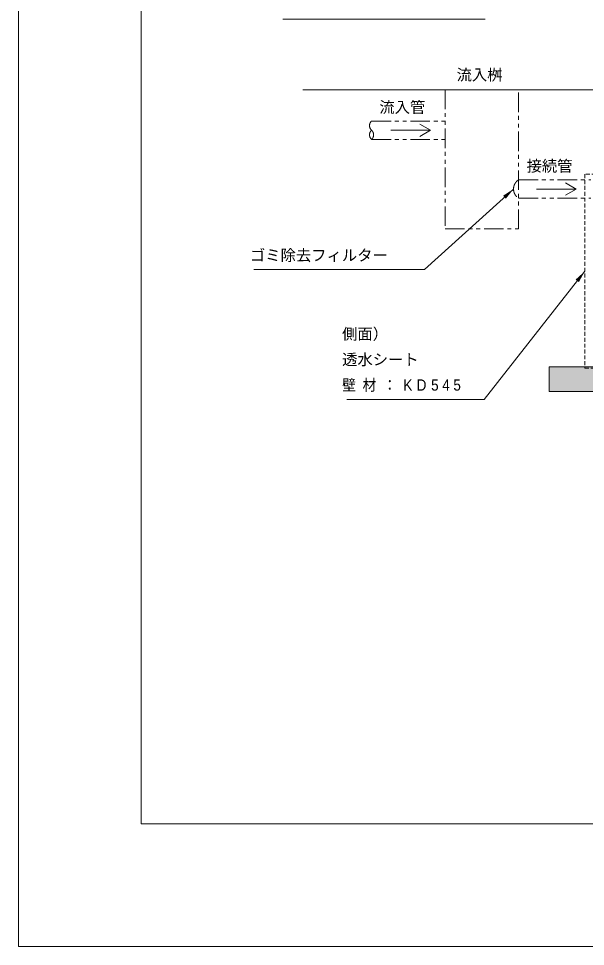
# Model space of a CAD drawing. Units: millimetres, scale not verified. Extents: x 0 to 41050, y -244 to 28700.
# Drawn here: x 0 to 4625, y 0 to 7567 of the extents above; entities that cross this region are included whole.
import ezdxf
from ezdxf.enums import TextEntityAlignment as Align

# ---------------------------------------------------------------- set-up
doc = ezdxf.new("R2010")
doc.units = ezdxf.units.MM
doc.header["$LTSCALE"] = 50
doc.linetypes.add('USER1', pattern=[6.35, 3.175, -0.635, 0.635, -0.635, 0.635, -0.635])
doc.linetypes.add('USER3', pattern=[0.9525, 0.635, -0.3175])
for name, color, linetype, lineweight in [('P02-SSBB補助部材', 41, 'Continuous', 13), ('P03-附帯工事', 7, 'USER1', 15), ('P04-寸法線', 142, 'Continuous', 13), ('P05-文字注釈', 7, 'Continuous', 20), ('V-nasSTD', 7, 'Continuous', 13)]:
    doc.layers.add(name, color=color, linetype=linetype, lineweight=lineweight)
doc.styles.add('標準ベクトル', font='')
doc.styles.get('標準ベクトル').set_extended_font_data('標準ベクトル')

# ---------------------------------------------------------------- blocks, each defined once
blk = doc.blocks.new('filled_arrow')
at = {"color": 0, "linetype": 'Continuous', "lineweight": -2}
blk.add_solid([(7.5, 1.25), (0, 0), (7.5, -1.25)], dxfattribs=at)

msp = doc.modelspace()

# ---------------------------------------------------------------- hatches: boundary and pattern name
at = {"layer": 'P03-附帯工事'}
msp.add_hatch(color=256, dxfattribs=at).paths.add_polyline_path([(5264.6, 4726.42), (4329.94, 4726.42), (4329.94, 4526.42), (5264.6, 4526.42)])

# ---------------------------------------------------------------- linework, layer by layer
at = {"layer": 'P02-SSBB補助部材', "linetype": 'USER3'}
msp.add_lwpolyline([(4619.94, 4716.42), (10089.94, 4716.42), (10089.94, 6296.42), (4619.94, 6296.42)], close=True, dxfattribs=at)
at = {"layer": 'P03-附帯工事', "linetype": 'Continuous', "lineweight": 13}
msp.add_line((13405.33, 6986.42), (2318.34, 6986.42), dxfattribs=at)
at = {"layer": 'P03-附帯工事'}
for p, q in [((2879.94, 6730.93), (3479.94, 6730.93)), ((2879.94, 6580.93), (3479.94, 6580.93)), ((4079.94, 6251.42), (4669.94, 6251.42)), ((4079.94, 6101.42), (4669.94, 6101.42))]:
    msp.add_line(p, q, dxfattribs=at)
msp.add_lwpolyline([(3479.94, 5851.42), (4079.94, 5851.42), (4079.94, 6986.42), (3479.94, 6986.42)], close=True, dxfattribs=at)
at = {"layer": 'P03-附帯工事', "color": 2, "linetype": 'Continuous', "lineweight": 13}
for points in [[(3036.22, 6655.93), (3361.78, 6655.93), (3274.3, 6706.59)], [(3036.22, 6655.93), (3361.78, 6655.93), (3274.3, 6605.27)], [(4224.36, 6176.42), (4549.92, 6176.42), (4462.44, 6227.08)], [(4224.36, 6176.42), (4549.92, 6176.42), (4462.44, 6125.75)]]:
    msp.add_lwpolyline(points, dxfattribs=at)
at = {"layer": 'P03-附帯工事', "linetype": 'Continuous', "lineweight": 13}
msp.add_lwpolyline([(4329.94, 4526.42), (10379.94, 4526.42), (10379.94, 4726.42), (4329.94, 4726.42)], close=True, dxfattribs=at)
at = {"layer": 'P03-附帯工事'}
for centre, radius, start, end in [((2914.08, 6693.43), 50.72, 132.3169, 227.6831), ((2914.08, 6618.43), 50.72, 132.3169, 227.6831), ((2845.79, 6618.43), 50.72, 312.3169, 47.6831), ((4126.51, 6176.42), 88.29, 121.8417, 238.1583)]:
    msp.add_arc(centre, radius, start, end, dxfattribs=at)
at = {"layer": 'P04-寸法線'}
msp.add_lwpolyline([(0, 14850), (21000, 14850), (21000, 0), (0, 0)], close=True, dxfattribs=at)
for points in [[(4038.23, 6176.42), (3310.85, 5519.85), (3210.85, 5519.85), (1919.18, 5519.85)], [(4619.94, 5506.42), (3798.53, 4461.42), (3698.53, 4461.42), (2677.1, 4461.42)]]:
    msp.add_lwpolyline(points, dxfattribs=at)
at = {"layer": 'P05-文字注釈'}
msp.add_line((2156.56, 7562.74), (3806.56, 7562.74), dxfattribs=at)
at = {"layer": 'V-nasSTD'}
for p, q in [((1000, 28700), (1000, 1000)), ((1000, 1000), (41050, 1000))]:
    msp.add_line(p, q, dxfattribs=at)

# ---------------------------------------------------------------- block references
at = {"layer": 'P04-寸法線', "xscale": 13.3, "yscale": 13.3}
for p, rotation in [((4038.23, 6176.42), 222.1), ((4619.94, 5506.42), 231.8)]:
    msp.add_blockref('filled_arrow', p, dxfattribs=dict(at, rotation=rotation))

# ---------------------------------------------------------------- texts
at = {"layer": 'P04-寸法線', "color": 7, "style": '標準ベクトル'}
for s, p in [('ゴミ除去フィルター', (1887.64, 5682.35)), ('側面）', (2639.6, 5040.59)), ('透水シート', (2639.6, 4832.26))]:
    msp.add_text(s, height=91.64, dxfattribs=at).set_placement(p, align=Align.TOP_LEFT)
at = {"layer": 'P04-寸法線', "color": 7, "insert": (2639.6, 4623.92), "char_height": 91.64, "attachment_point": 1, "style": '標準ベクトル'}
msp.add_mtext('\\T1.48;\\W0.9;壁材：KD545', dxfattribs=at)
at = {"layer": 'P05-文字注釈', "style": '標準ベクトル'}
for s, p in [('流入桝', (3573.69, 7153.94)), ('流入管', (2943.13, 6889.75)), ('接続管', (4144.79, 6410.23))]:
    msp.add_text(s, height=91.64, dxfattribs=at).set_placement(p, align=Align.TOP_LEFT)

doc.saveas('drawing.dxf')
